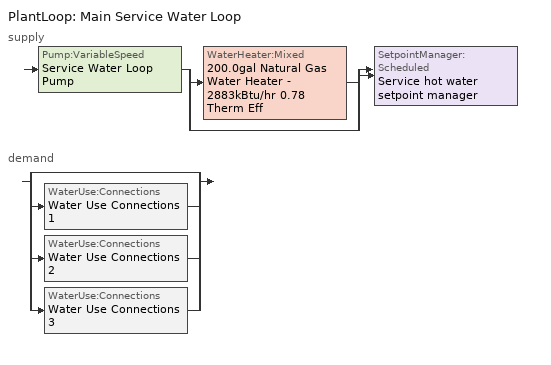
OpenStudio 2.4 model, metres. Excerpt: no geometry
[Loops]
PlantLoop 'Main Service Water Loop'
 supply: Pump:VariableSpeed 'Service Water Loop Pump' > split
  | WaterHeater:Mixed '200.0gal Natural Gas Water Heater - 2883kBtu/hr 0.78 Therm Eff'
  | bypass
  join > SetpointManager:Scheduled 'Service hot water setpoint manager'
 demand: split
  | bypass
  | WaterUse:Connections 'Water Use Connections 1'
  | WaterUse:Connections 'Water Use Connections 2'
  | WaterUse:Connections 'Water Use Connections 3'
[PlantLoop]
Main Service Water Loop: Glycol Concentration=0; Maximum Loop Temperature {C}=60; Minimum Loop Temperature {C}=10; Plant Loop Volume {m3}=Autocalculate; Load Distribution Scheme=Optimal
[Sizing:Plant]
Main Service Water Loop: Loop Type=Heating; Design Loop Exit Temperature {C}=60; Loop Design Temperature Difference {deltaC}=5; Sizing Option=NonCoincident; Zone Timesteps in Averaging Window=1; Coincident Sizing Factor Mode=None
[SetpointManager:Scheduled]
Service hot water setpoint manager: Control Variable=Temperature; Schedule=Service Water Loop Temp - 140F
[Pump:VariableSpeed]
Service Water Loop Pump: Rated Pump Head {Pa}=179352; Motor Efficiency=0.825; Pump Control Type=Intermittent; Skin Loss Radiative Fraction=0.5; Design Power Sizing Method=PowerPerFlowPerPressure; Design Electric Power per Unit Flow Rate {W/(m3/s)}=348701.1; Design Shaft Power per Unit Flow Rate per Unit Head {W-s/m3-Pa}=1.28205; Design Minimum Flow Rate Fraction=0
[WaterHeater:Mixed]
200.0gal Natural Gas Water Heater - 2883kBtu/hr 0.78 Therm Eff: Tank Volume {m3}=0.757082; Setpoint Temperature Schedule=Service Water Loop Temp - 140F; Deadband Temperature Difference {deltaC}=2; Maximum Temperature Limit {C}=82.2222; Heater Control Type=Cycle; Heater Maximum Capacity {W}=845000; Heater Fuel Type=NaturalGas; Heater Thermal Efficiency=0.78; Off Cycle Parasitic Fuel Consumption Rate {W}=19.9992; Off Cycle Parasitic Fuel Type=NaturalGas; Off Cycle Parasitic Heat Fraction to Tank=0.8; On Cycle Parasitic Fuel Consumption Rate {W}=19.9992; On Cycle Parasitic Fuel Type=NaturalGas; On Cycle Parasitic Heat Fraction to Tank=0; Ambient Temperature Indicator=Schedule; Ambient Temperature Schedule=Water Heater Ambient Temp Schedule - 70F; Off Cycle Loss Coefficient to Ambient Temperature {W/K}=5.99799; On Cycle Loss Coefficient to Ambient Temperature {W/K}=5.99799; Use Side Effectiveness=1; Source Side Effectiveness=1; Use Side Design Flow Rate {m3/s}=autosize; Source Side Design Flow Rate {m3/s}=autosize; Indirect Water Heating Recovery Time {hr}=1.5
[WaterUse:Connections]
Name | Water Use Equipment Name 1
Water Use Connections 1 | Core_bottom Service Water Use 0.36gal/min
Water Use Connections 2 | Core_mid Service Water Use 0.36gal/min
Water Use Connections 3 | Core_top Service Water Use 0.36gal/min
[WaterUse:Equipment:Definition] Peak Flow Rate {m3/s}=2.2397e-05
Name | Target Temperature Schedule | Sensible Fraction Schedule | Latent Fraction Schedule
Main Service Water Use Def 0.36gal/min | Mixed Water At Faucet Temp - 140F | Fraction Sensible - 0.2 | Fraction Latent - 0.05
Main Service Water Use Def 0.36gal/min 1 | Mixed Water At Faucet Temp - 140F 1 | Fraction Sensible - 0.2 1 | Fraction Latent - 0.05 1
Main Service Water Use Def 0.36gal/min 2 | Mixed Water At Faucet Temp - 140F 2 | Fraction Sensible - 0.2 2 | Fraction Latent - 0.05 2
[WaterUse:Equipment] Flow Rate Fraction Schedule=OfficeLarge BLDG_SWH_SCH
Name | Water Use Equipment Definition | Space
Core_bottom Service Water Use 0.36gal/min | Main Service Water Use Def 0.36gal/min | Core_bottom
Core_mid Service Water Use 0.36gal/min | Main Service Water Use Def 0.36gal/min 1 | Core_mid
Core_top Service Water Use 0.36gal/min | Main Service Water Use Def 0.36gal/min 2 | Core_top
[Schedule:Ruleset]
Service Water Loop Temp - 140F: Default Day Schedule=Service Water Loop Temp - 140F Default
Water Heater Ambient Temp Schedule - 70F: Default Day Schedule=Water Heater Ambient Temp Schedule - 70F Default
Fraction Sensible - 0.2: Default Day Schedule=Schedule Day 21
Fraction Latent - 0.05: Default Day Schedule=Schedule Day 22
Mixed Water At Faucet Temp - 140F: Default Day Schedule=Schedule Day 23
OfficeLarge BLDG_SWH_SCH: Default Day Schedule=OfficeLarge BLDG_SWH_SCH Default; Summer Design Day Schedule=OfficeLarge BLDG_SWH_SCH Summer Design Day; Winter Design Day Schedule=OfficeLarge BLDG_SWH_SCH Winter Design Day
Fraction Sensible - 0.2 1: Default Day Schedule=Schedule Day 26
Fraction Latent - 0.05 1: Default Day Schedule=Schedule Day 27
Mixed Water At Faucet Temp - 140F 1: Default Day Schedule=Schedule Day 28
Fraction Sensible - 0.2 2: Default Day Schedule=Schedule Day 29
Fraction Latent - 0.05 2: Default Day Schedule=Schedule Day 30
Mixed Water At Faucet Temp - 140F 2: Default Day Schedule=Schedule Day 31
[Schedule:Day]
Service Water Loop Temp - 140F Default; Schedule Day 23; Schedule Day 28; Schedule Day 31: 24, 0, 60
Water Heater Ambient Temp Schedule - 70F Default: 24, 0, 21.1111
Schedule Day 21; Schedule Day 26; Schedule Day 29: 24, 0, 0.2
Schedule Day 22; Schedule Day 27; Schedule Day 30: 24, 0, 0.05
OfficeLarge BLDG_SWH_SCH Default: 6, 0, 0, 7, 0, 0.07, 11, 0, 0.04, 13, 0, 0.06, 14, 0, 0.09, 15, 0, 0.06, 21, 0, 0.04, 22, 0, 0.07, 24, 0, 0.04
OfficeLarge BLDG_SWH_SCH Summer Design Day; OfficeLarge BLDG_SWH_SCH SmrDsn|Wkdy Day: 6, 0, 0, 7, 0, 0.07, 8, 0, 0.19, 9, 0, 0.35, 10, 0, 0.38, 11, 0, 0.39, 12, 0, 0.47, 13, 0, 0.57, 14, 0, 0.54, 15, 0, 0.34, 16, 0, 0.33, 17, 0, 0.44, 18, 0, 0.26, 19, 0, 0.21, 20, 0, 0.15, 21, 0, 0.17, 22, 0, 0.08, 24, 0, 0.05
OfficeLarge BLDG_SWH_SCH Winter Design Day; OfficeLarge BLDG_SWH_SCH WntrDsn|Sat Day: 6, 0, 0, 7, 0, 0.07, 8, 0, 0.11, 9, 0, 0.15, 10, 0, 0.21, 11, 0, 0.19, 12, 0, 0.23, 13, 0, 0.2, 14, 0, 0.19, 15, 0, 0.15, 16, 0, 0.13, 17, 0, 0.14, 21, 0, 0.07, 22, 0, 0.09, 24, 0, 0.05
[Schedule:Rule] Schedule Ruleset=OfficeLarge BLDG_SWH_SCH; Date Specification Type=DateRange; Start Month=1; Start Day=1; End Month=12; End Day=31
Name | Rule Order | Day Schedule | Apply Monday | Apply Tuesday | Apply Wednesday | Apply Thursday | Apply Friday | Apply Saturday
Schedule Rule 18 | 1 | OfficeLarge BLDG_SWH_SCH SmrDsn|Wkdy Day | Yes | Yes | Yes | Yes | Yes
Schedule Rule 19 | 0 | OfficeLarge BLDG_SWH_SCH WntrDsn|Sat Day |  |  |  |  |  | Yes
